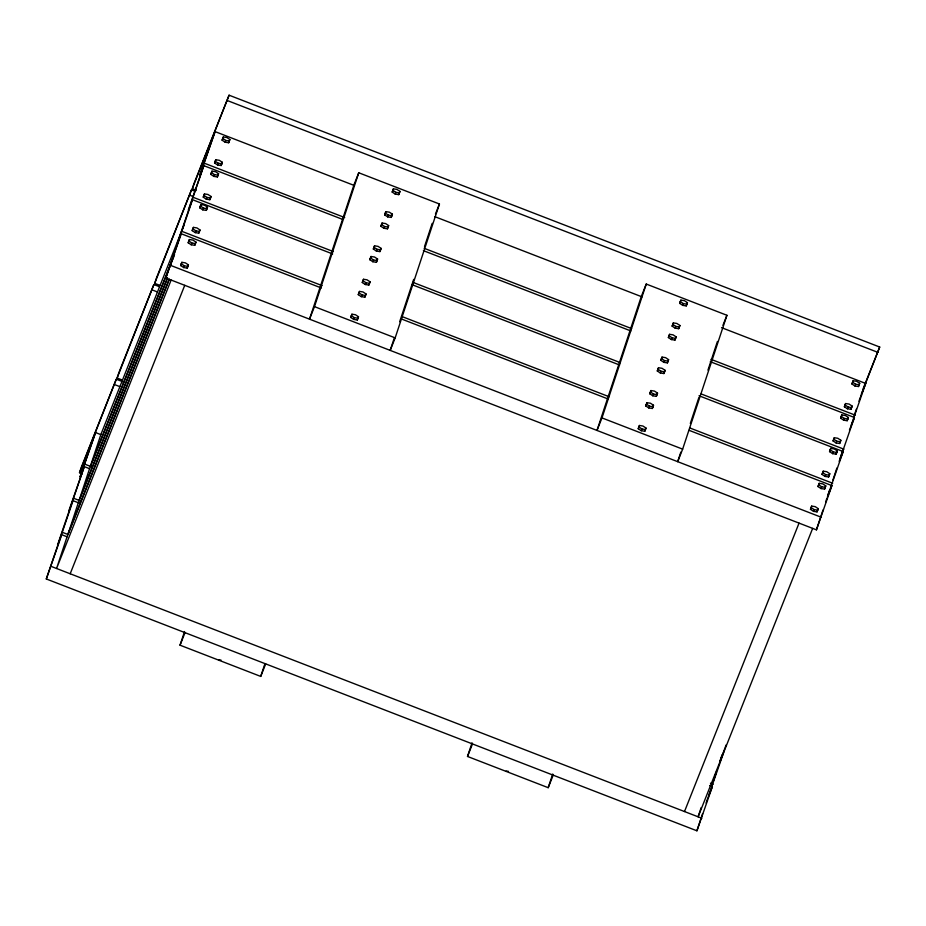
<?xml version="1.0" encoding="UTF-8"?>
<svg xmlns="http://www.w3.org/2000/svg" width="926" height="926" viewBox="0 0 926 926"><rect width="100%" height="100%" fill="white"/><g stroke="black" fill="none" stroke-linecap="round" stroke-linejoin="round"><path stroke-width="1.39" d="M82.206 473.753L79.509 472.711L81.28 467.364L116.282 379.22L123.019 381.825M709.686 785.537L712.383 786.579L696.919 830.807L46.3 578.97L73.027 500.677L79.763 503.293M57.562 544.916L84.289 466.623L89.672 468.718M68.825 510.863L84.289 466.623M46.3 578.97L61.764 534.742L67.147 536.825M95.552 432.569L80.087 476.809L95.552 432.569L100.934 434.653M79.509 472.711L116.282 379.22M122.498 380.123L117.104 378.04L118.875 372.692L153.878 284.537L159.272 286.632M62.54 532.392L67.922 534.476L78.316 502.737L167.293 278.68M117.104 378.04L153.878 284.537M160.094 285.451L154.7 283.368L156.471 278.008L191.485 189.865L195.525 191.427M154.7 283.368L191.485 189.865M196.347 190.258L192.307 188.684L194.078 183.336L229.081 95.193L879.7 347.03L861.493 393.781M689.118 430.335L831.907 485.606L816.443 529.846L165.823 277.997L192.55 199.715L332.642 253.944M177.086 243.943L203.813 165.661L342.551 219.358M188.348 209.889L203.813 165.661M165.823 277.997L181.288 233.769L321.38 287.998M215.075 131.608L199.611 175.836L215.075 131.608L353.813 185.304L309.515 319.169L314.481 306.645L358.756 172.768L439.445 203.998L395.17 337.874L390.193 350.398L394.256 338.106M192.307 188.684L229.081 95.193M180.663 265.554L181.855 262.324L185.374 262.857L188.406 264.859L187.214 268.089L183.695 267.568L180.663 265.554L181.16 264.072M195.942 242.08L194.749 245.297L191.231 244.777L188.198 242.762L189.39 239.545L192.909 240.066L195.942 242.08L195.444 243.561L191.925 243.04L188.892 241.026L189.39 239.545M192.214 230.62L193.407 227.391L196.925 227.923L199.958 229.937L198.766 233.155L195.247 232.634L192.214 230.62L192.712 229.139M207.493 207.146L206.313 210.376L202.782 209.843L199.761 207.841L200.942 204.611L204.461 205.132L207.493 207.146L206.996 208.628L203.477 208.107L200.444 206.093L200.942 204.611M203.28 197.18L204.461 193.951L207.98 194.472L211.012 196.486L209.832 199.715L206.313 199.194L203.28 197.18L203.766 195.687M210.815 174.389L211.996 171.16L215.526 171.692L218.548 173.694L217.367 176.924L213.848 176.403L210.815 174.389L211.313 172.907M214.589 162.988L215.77 159.758L219.288 160.291L222.321 162.293L221.14 165.523L217.622 165.002L214.589 162.988L215.075 161.506M222.124 140.196L223.305 136.979L226.824 137.499L229.856 139.513L228.676 142.743L225.157 142.21L222.124 140.196L222.61 138.715M181.855 262.324L181.357 263.817L184.39 265.831L187.909 266.352M193.407 227.391L192.909 228.884L195.942 230.898L199.46 231.419L199.958 229.937M204.461 193.951L203.975 195.432L206.996 197.446L210.526 197.979M211.996 171.16L211.51 172.653L214.543 174.667L218.061 175.188L218.548 173.694M215.77 159.758L215.283 161.251L218.304 163.265L221.835 163.786M223.305 136.979L222.819 138.46L225.84 140.474L229.37 140.995M187.214 268.089L188.406 264.859M194.749 245.297L195.247 243.816M198.766 233.155L199.264 231.674M206.313 210.376L206.799 208.882M209.832 199.715L211.012 196.486M217.367 176.924L217.865 175.442M221.14 165.523L222.321 162.293M228.676 142.743L229.856 139.513M265.693 663.896L260.715 676.42L180.038 645.19L184.552 631.52M358.489 316.75L357.297 319.979L353.778 319.447L350.746 317.444L351.938 314.215L355.457 314.736L358.489 316.75L357.992 318.231L354.473 317.711L351.44 315.697L351.938 314.215M366.025 293.959L364.844 297.188L361.314 296.667L358.281 294.653L359.473 291.424L362.992 291.945L366.025 293.959L365.527 295.452L362.008 294.919L358.975 292.917L359.473 291.424M370.041 281.817L368.849 285.046L365.33 284.514L362.298 282.511L363.49 279.282L367.009 279.802L370.041 281.817L369.543 283.298L366.025 282.777L362.992 280.763L363.49 279.282M369.844 259.72L371.025 256.49L374.544 257.023L377.576 259.025L376.396 262.255L372.865 261.734L369.844 259.72L370.331 258.238M371.025 256.49L370.527 257.984L373.56 259.986L377.079 260.519M373.363 249.059L374.544 245.841L378.063 246.362L381.095 248.376L379.915 251.594L376.396 251.073L373.363 249.059L373.861 247.578M374.544 245.841L374.058 247.323L377.09 249.337L380.609 249.858L381.095 248.376M388.631 225.585L387.45 228.815L383.931 228.282L380.899 226.28L382.079 223.05L385.61 223.571L388.631 225.585L388.144 227.067L384.626 226.546L381.593 224.532L382.079 223.05M384.672 214.878L385.853 211.649L389.371 212.17L392.404 214.184L391.223 217.413L387.705 216.881L384.672 214.878L385.158 213.385M385.853 211.649L385.366 213.13L388.388 215.145L391.918 215.665L392.404 214.184M399.939 191.393L398.759 194.622L395.24 194.101L392.207 192.087L393.388 188.858L396.907 189.39L399.939 191.393L399.453 192.886L395.923 192.353L392.902 190.351L393.388 188.858M357.297 319.979L357.795 318.486M364.844 297.188L365.33 295.707M368.849 285.046L369.347 283.553M376.396 262.255L377.576 259.025M379.915 251.594L380.412 250.113M387.45 228.815L387.948 227.321M391.223 217.413L391.71 215.92M398.759 194.622L399.245 193.14M260.715 676.42L264.79 664.127M399.685 321.716L413.69 279.363M424.525 246.582L432.21 223.351M553.181 775.166L548.204 787.69L467.514 756.461L472.04 742.802M646.244 284.05L641.267 296.575L596.992 430.44L601.969 417.915L646.244 284.05L726.922 315.28L682.647 449.145L677.682 461.68L680.841 452.108M645.966 428.032L644.785 431.25L641.267 430.729L638.234 428.715L639.415 425.485L642.933 426.018L645.966 428.032L645.48 429.514L641.95 428.993L638.928 426.979L639.415 425.485M645.769 405.935L646.95 402.706L650.469 403.227L653.501 405.241L652.321 408.47L648.802 407.938L645.769 405.935L646.267 404.442M646.95 402.706L646.464 404.187L649.496 406.201L653.015 406.722M657.518 393.099L656.337 396.316L652.818 395.796L649.786 393.781L650.966 390.564L654.485 391.085L657.518 393.099L657.032 394.58L653.513 394.059L650.48 392.045L650.966 390.564M657.321 371.002L658.502 367.772L662.032 368.293L665.053 370.307L663.873 373.537L660.354 373.004L657.321 371.002L657.819 369.509M658.502 367.772L658.016 369.254L661.048 371.268L664.567 371.789M668.584 359.647L667.403 362.876L663.873 362.355L660.851 360.341L662.032 357.112L665.551 357.644L668.584 359.647L668.086 361.14L664.567 360.608L661.534 358.605L662.032 357.112M676.119 336.867L674.938 340.085L671.408 339.564L668.387 337.55L669.567 334.332L673.086 334.853L676.119 336.867L675.621 338.349L672.102 337.828L669.07 335.814L669.567 334.332M679.892 325.466L678.7 328.684L675.181 328.163L672.149 326.149L673.341 322.931L676.86 323.452L679.892 325.466L679.395 326.947L675.876 326.427L672.843 324.413L673.341 322.931M687.428 302.675L686.247 305.904L682.717 305.372L679.696 303.369L680.876 300.14L684.395 300.661L687.428 302.675L686.93 304.156L683.411 303.635L680.378 301.621L680.876 300.14M644.785 431.25L645.272 429.768M652.321 408.47L653.501 405.241M656.337 396.316L656.835 394.835M663.873 373.537L665.053 370.307M667.403 362.876L667.889 361.395M674.938 340.085L675.424 338.603M678.7 328.684L679.198 327.202M686.247 305.904L686.733 304.411M548.204 787.69L552.718 774.032M690.333 423.425L698.91 397.474M707.95 370.157L717.43 341.462M701.167 807.576L698.111 816.825L812.658 528.376M696.919 830.807L702.602 813.63M706.098 803.062L707.406 799.103M713.425 780.896L716.481 771.659M719.884 761.38L722.072 754.771M708.679 795.503L723.646 752.525M726.169 744.886L719.942 761.45M818.214 508.652L817.033 511.881L813.514 511.349L810.481 509.346L811.662 506.117L815.193 506.638L818.214 508.652L817.727 510.133L814.209 509.613L811.176 507.598L811.662 506.117M818.017 486.555L819.197 483.326L822.728 483.858L825.749 485.861L825.263 487.354L824.568 489.09L821.049 488.569L818.017 486.555L819.197 483.326M829.765 473.718L828.585 476.948L825.066 476.427L822.033 474.413L823.214 471.184L826.744 471.704L829.765 473.718L829.279 475.212L825.76 474.679L822.728 472.665L823.214 471.184M829.569 451.622L830.749 448.392L834.28 448.925L837.301 450.927L836.12 454.157L832.601 453.636L829.569 451.622L830.066 450.14M830.749 448.392L830.263 449.886L833.296 451.9L836.815 452.42M840.831 440.278L839.65 443.496L836.132 442.975L833.099 440.961L834.28 437.743L837.798 438.264L840.831 440.278L840.333 441.76L836.815 441.239L833.782 439.225L834.28 437.743M848.366 417.487L847.186 420.717L843.667 420.184L840.634 418.182L841.815 414.952L845.334 415.473L848.366 417.487L847.88 418.969L844.35 418.448L841.329 416.434L841.815 414.952M844.408 406.78L845.588 403.551L849.107 404.072L852.14 406.086L850.959 409.315L847.429 408.783L844.408 406.78L844.894 405.287M845.588 403.551L845.091 405.032L848.123 407.046L851.642 407.567L852.14 406.086M859.675 383.295L858.495 386.524L854.964 386.003L851.943 383.989L853.124 380.76L856.643 381.292L859.675 383.295L859.178 384.788L855.659 384.255L852.626 382.253L853.124 380.76M817.033 511.881L817.531 510.388M824.568 489.09L825.749 485.861M828.585 476.948L829.083 475.455M836.12 454.157L837.301 450.927M839.65 443.496L840.137 442.015M847.186 420.717L847.672 419.223M850.959 409.315L851.445 407.822M858.495 386.524L858.981 385.042M816.443 529.846L822.994 510.029M825.622 502.1L826.93 498.13M828.145 494.461L829.453 490.502M832.949 479.934L836.884 468.047M840.287 457.768L842.903 449.839M854.166 415.786L856.353 409.176M858.969 401.259L860.277 397.289M828.203 494.53L843.169 451.552L699.037 395.761M839.465 460.477L854.432 417.499L710.3 361.707M851.226 425.173L865.694 383.445L721.562 327.654M183.961 225.331L100.841 434.618L90.354 466.334L174.539 254.361M173.764 256.71L89.579 468.672L79.092 500.387L167.537 277.673M67.829 534.441L169.064 279.536M169.354 279.201L67.054 536.791L56.567 568.495L171.125 280.046M225.157 142.21L225.84 140.474M199.761 207.841L200.444 206.093M217.622 165.002L218.304 163.265M213.848 176.403L214.543 174.667M188.198 242.762L188.892 241.026M206.313 199.194L206.996 197.446M202.782 209.843L203.477 208.107M195.247 232.634L195.942 230.898M191.231 244.777L191.925 243.04M183.695 267.568L184.39 265.831M70.191 573.761L184.737 285.324M353.778 185.293L358.756 172.768M180.038 645.19L185.015 632.655M392.207 192.087L392.902 190.351M380.899 226.28L381.593 224.532M395.24 194.101L395.923 192.353M387.705 216.881L388.388 215.145M362.298 282.511L362.992 280.763M383.931 228.282L384.626 226.546M358.281 294.653L358.975 292.917M376.396 251.073L377.09 249.337M350.746 317.444L351.44 315.697M372.865 261.734L373.56 259.986M365.33 284.514L366.025 282.777M361.314 296.667L362.008 294.919M353.778 319.447L354.473 317.711M435.463 214.022L439.445 203.998M467.514 756.461L472.491 743.937M679.696 303.369L680.378 301.621M672.149 326.149L672.843 324.413M668.387 337.55L669.07 335.814M660.851 360.341L661.534 358.605M682.717 305.372L683.411 303.635M675.181 328.163L675.876 326.427M649.786 393.781L650.48 392.045M671.408 339.564L672.102 337.828M663.873 362.355L664.567 360.608M638.234 428.715L638.928 426.979M660.354 373.004L661.048 371.268M652.818 395.796L653.513 394.059M648.802 407.938L649.496 406.201M641.267 430.729L641.95 428.993M722.951 325.304L726.922 315.28M851.943 383.989L852.626 382.253M684.499 811.546L799.045 523.109M840.634 418.182L841.329 416.434M833.099 440.961L833.782 439.225M854.964 386.003L855.659 384.255M847.429 408.783L848.123 407.046M822.033 474.413L822.728 472.665M843.667 420.184L844.35 418.448M836.132 442.975L836.815 441.239M810.481 509.346L811.176 507.598M832.601 453.636L833.296 451.9M825.066 476.427L825.76 474.679M821.049 488.569L821.744 486.821L825.263 487.354M813.514 511.349L814.209 509.613M863.263 388.434L879.7 347.03M860.717 395.969L865.694 383.445M849.455 430.023L854.432 417.499M839.188 461.576L843.169 451.552M707.904 797.853L712.383 786.579M827.427 496.88L831.907 485.606M218.64 659.74L220.99 660.088M506.128 771.011L508.478 771.37M227.31 100.54L877.929 352.378M434.641 216.591L642.088 296.887M204.588 163.312L344.68 217.541M424.154 248.295L631.601 328.591M711.075 359.357L855.207 415.149M423.379 250.645L630.826 330.941M189.714 195.212L192.4 196.266M193.326 197.365L333.418 251.594M412.892 282.349L620.339 362.656M701.156 393.932L843.945 449.203M412.116 284.699L619.563 364.994M182.063 231.419L322.155 285.648M401.629 316.414L609.077 396.71M689.893 427.986L832.682 483.256M400.854 318.752L608.301 399.06M314.481 306.645L395.17 337.874M601.969 417.915L682.647 449.145M170.801 265.473L821.42 517.31M152.107 289.896L157.501 291.979M114.511 384.568L119.905 386.651M85.065 464.273L91.801 466.889M73.802 498.338L80.539 500.943M710.462 783.188L713.159 784.229M51.277 566.446L701.896 818.283M818.711 484.819L821.744 486.821"/></g></svg>
